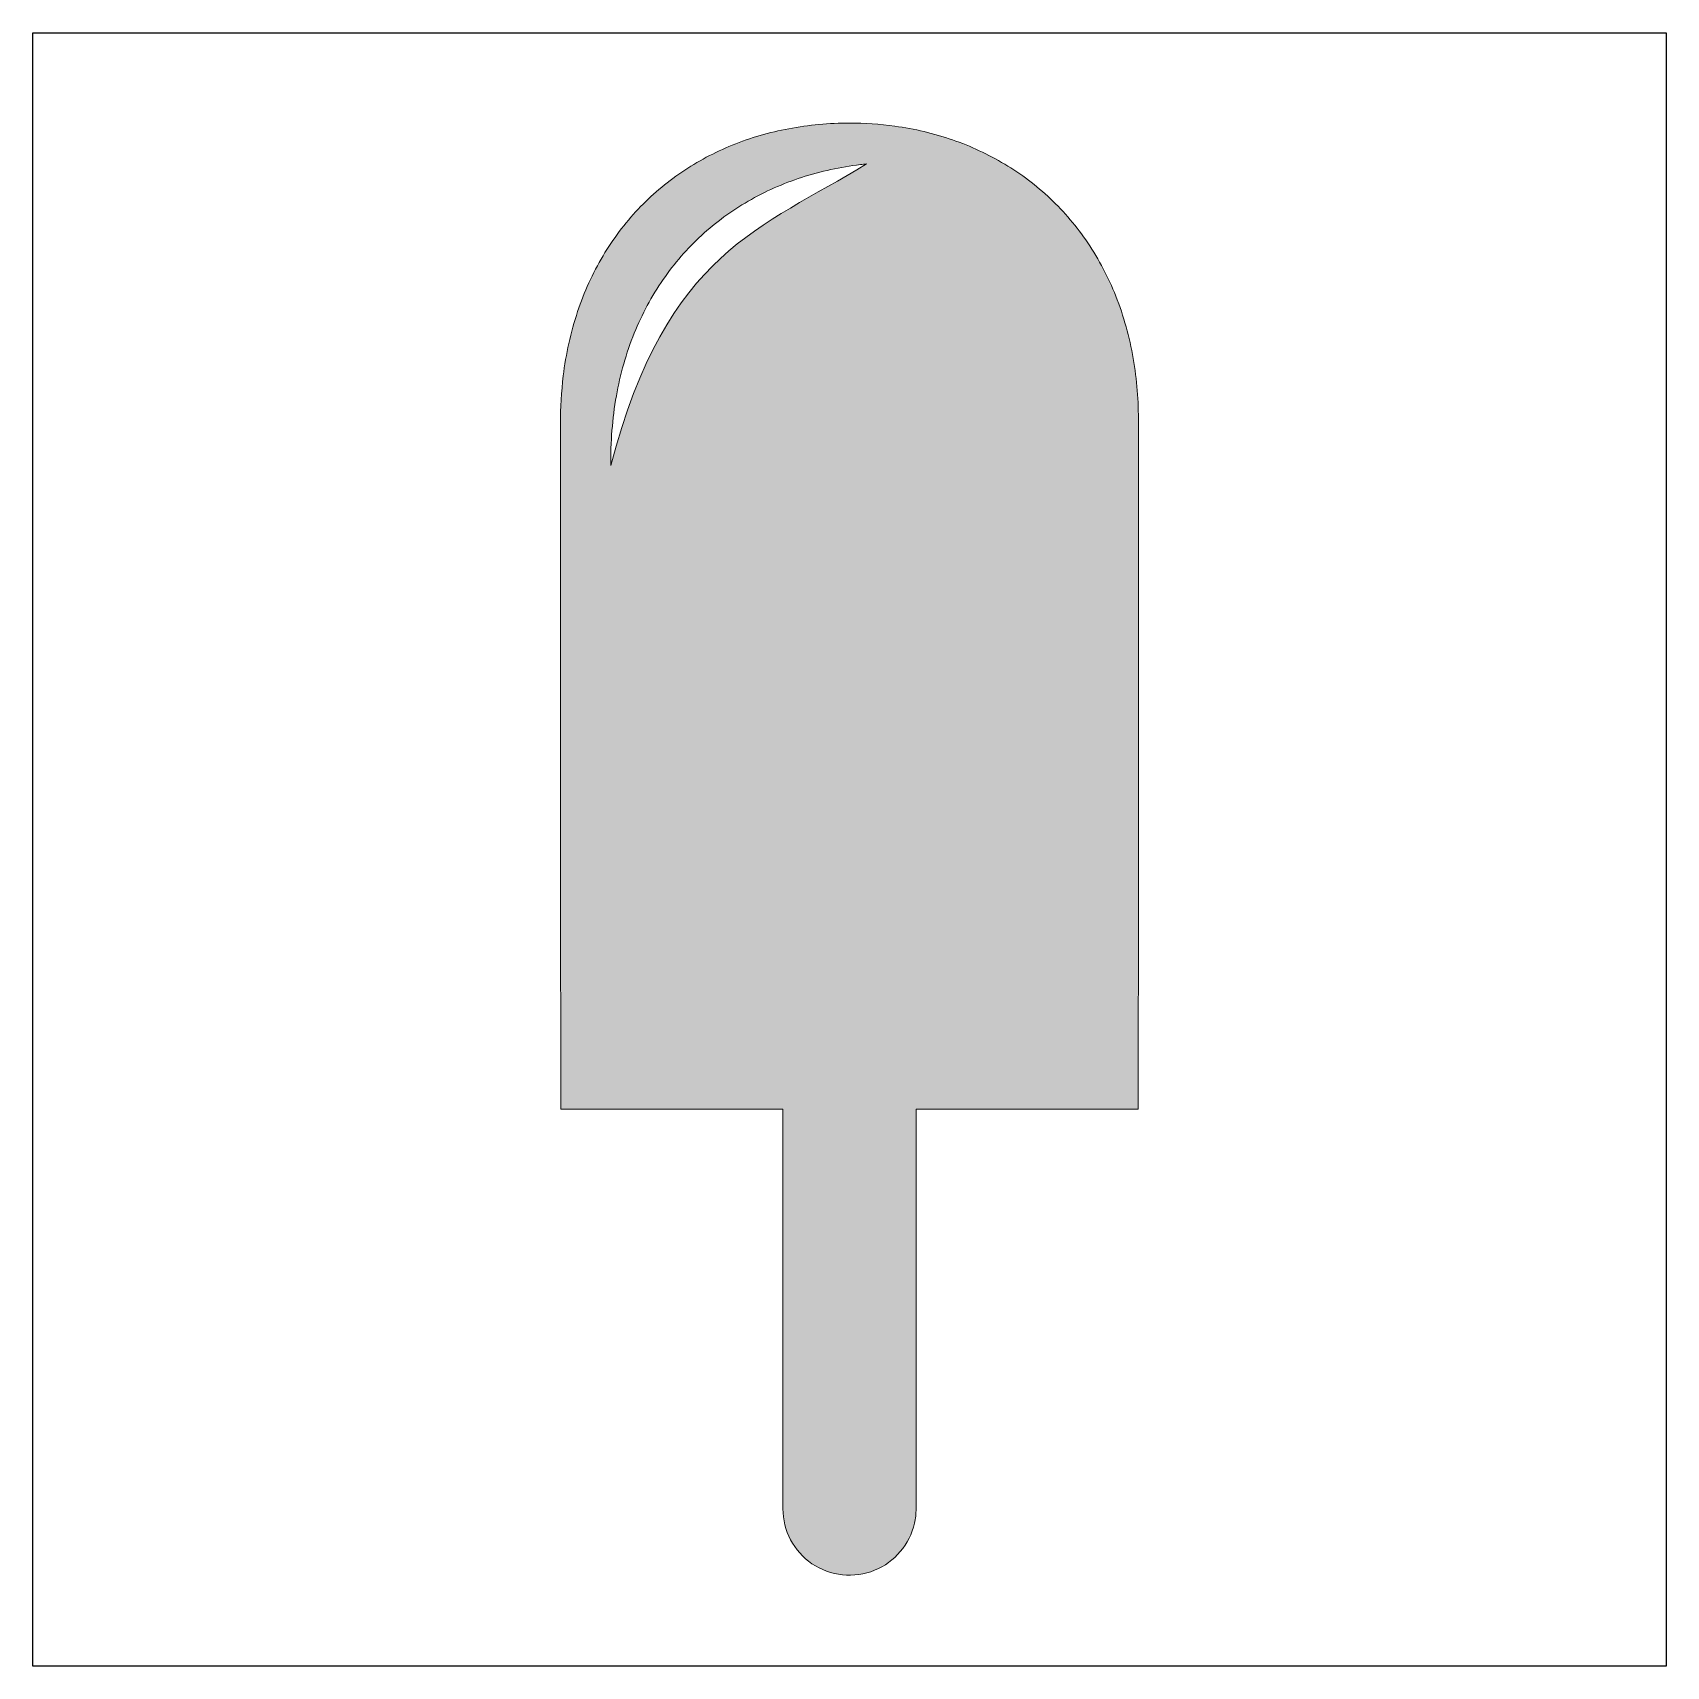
# Model space of a CAD drawing. Header units: inches. Extents: x 0 to 114, y 0 to 114.
import ezdxf

# ---------------------------------------------------------------- set-up
doc = ezdxf.new("R2010")
doc.units = ezdxf.units.IN
doc.header["$MEASUREMENT"] = 0
doc.layers.add('Image Background', color=7, linetype='Continuous')
doc.layers.add('Layer 1', color=7, linetype='Continuous')
picture_1 = doc.add_image_def('image1.png', size_in_pixel=(1350, 1350))

msp = doc.modelspace()

# ---------------------------------------------------------------- hatches: boundary and pattern name
at = {"layer": 'Layer 1', "true_color": 0x553f19}
h = msp.add_hatch(color=49, dxfattribs=at)
h.dxf.hatch_style = 2
edge = h.paths.add_edge_path()
edge.add_spline(control_points=[(52.9, 107.58), (51.55, 107.33), (50.22, 106.95), (48.95, 106.43), (47.71, 105.93), (46.52, 105.29), (45.41, 104.54), (44.31, 103.79), (43.28, 102.92), (42.36, 101.95), (41.43, 100.96), (40.6, 99.86), (39.91, 98.69), (39.17, 97.46), (38.58, 96.15), (38.13, 94.79), (37.64, 93.33), (37.31, 91.81), (37.12, 90.28), (36.99, 89.18), (36.93, 88.06), (36.93, 86.95), (36.93, 86.76), (36.93, 86.58), (36.93, 86.39), (36.93, 86.01), (36.93, 85.64), (36.93, 85.26), (36.93, 84.73), (36.93, 84.19), (36.93, 83.65), (36.93, 82.96), (36.93, 82.28), (36.93, 81.59), (36.93, 80.78), (36.93, 79.97), (36.93, 79.16), (36.93, 78.25), (36.93, 77.34), (36.93, 76.42), (36.93, 75.42), (36.93, 74.43), (36.93, 73.43), (36.93, 72.37), (36.93, 71.3), (36.93, 70.24), (36.94, 69.14), (36.94, 68.03), (36.94, 66.92), (36.94, 65.79), (36.94, 64.67), (36.94, 63.54), (36.94, 62.4), (36.94, 61.27), (36.94, 60.14), (36.94, 59.02), (36.94, 57.91), (36.94, 56.79), (36.94, 55.71), (36.94, 54.64), (36.94, 53.56), (36.94, 52.54), (36.94, 51.52), (36.94, 50.5), (36.94, 49.55), (36.94, 48.61), (36.94, 47.67), (36.94, 46.82), (36.95, 45.98), (36.95, 45.13), (36.95, 44.41), (36.95, 43.68), (36.95, 42.96), (36.95, 42.37), (36.95, 41.78), (36.95, 41.19), (36.95, 40.76), (36.95, 40.34), (36.95, 39.91), (36.95, 39.66), (36.95, 39.41), (36.95, 39.16), (36.95, 39.1), (36.95, 39.04), (36.95, 38.99), (36.95, 38.99), (52.49, 38.99), (52.49, 38.99), (52.49, 38.99), (52.49, 11.03), (52.49, 11.03), (52.49, 9.5), (53.26, 8.05), (54.52, 7.18), (55.8, 6.31), (57.48, 6.13), (58.91, 6.72), (60.31, 7.29), (61.36, 8.54), (61.69, 10.01), (61.77, 10.34), (61.81, 10.69), (61.81, 11.03), (61.81, 11.03), (61.81, 38.99), (61.81, 38.99), (61.81, 38.99), (77.35, 38.99), (77.35, 38.99), (77.35, 39.09), (77.35, 39.19), (77.35, 39.3), (77.35, 39.6), (77.35, 39.89), (77.35, 40.19), (77.35, 40.66), (77.35, 41.14), (77.35, 41.61), (77.35, 42.23), (77.35, 42.86), (77.35, 43.48), (77.35, 44.24), (77.35, 45), (77.35, 45.76), (77.36, 46.63), (77.36, 47.51), (77.36, 48.38), (77.36, 49.34), (77.36, 50.31), (77.36, 51.27), (77.36, 52.31), (77.36, 53.35), (77.36, 54.38), (77.36, 55.47), (77.36, 56.56), (77.36, 57.65), (77.36, 58.78), (77.36, 59.9), (77.36, 61.02), (77.36, 62.15), (77.36, 63.29), (77.36, 64.42), (77.36, 65.55), (77.36, 66.67), (77.36, 67.8), (77.36, 68.89), (77.37, 69.99), (77.37, 71.09), (77.37, 72.13), (77.37, 73.18), (77.37, 74.23), (77.37, 75.21), (77.37, 76.18), (77.37, 77.16), (77.37, 78.05), (77.37, 78.94), (77.37, 79.83), (77.37, 80.61), (77.37, 81.39), (77.37, 82.16), (77.37, 82.81), (77.37, 83.46), (77.37, 84.11), (77.37, 84.61), (77.37, 85.11), (77.37, 85.61), (77.37, 85.93), (77.37, 86.26), (77.37, 86.59), (77.37, 86.73), (77.37, 86.86), (77.37, 87), (77.37, 88.51), (77.26, 90.02), (77, 91.51), (76.74, 93), (76.34, 94.46), (75.78, 95.87), (75.26, 97.18), (74.61, 98.43), (73.82, 99.6), (73.06, 100.72), (72.18, 101.76), (71.2, 102.69), (70.23, 103.61), (69.16, 104.42), (68.01, 105.1), (66.86, 105.79), (65.63, 106.36), (64.36, 106.8), (63.05, 107.25), (61.69, 107.57), (60.32, 107.76), (59.27, 107.91), (58.21, 107.98), (57.15, 107.98), (55.72, 107.98), (54.3, 107.85), (52.9, 107.58)], knot_values=[0, 0, 0, 0, 1, 1, 1, 2, 2, 2, 3, 3, 3, 4, 4, 4, 5, 5, 5, 6, 6, 6, 7, 7, 7, 8, 8, 8, 9, 9, 9, 10, 10, 10, 11, 11, 11, 12, 12, 12, 13, 13, 13, 14, 14, 14, 15, 15, 15, 16, 16, 16, 17, 17, 17, 18, 18, 18, 19, 19, 19, 20, 20, 20, 21, 21, 21, 22, 22, 22, 23, 23, 23, 24, 24, 24, 25, 25, 25, 26, 26, 26, 27, 27, 27, 28, 28, 28, 29, 29, 29, 30, 30, 30, 31, 31, 31, 32, 32, 32, 33, 33, 33, 34, 34, 34, 35, 35, 35, 36, 36, 36, 37, 37, 37, 38, 38, 38, 39, 39, 39, 40, 40, 40, 41, 41, 41, 42, 42, 42, 43, 43, 43, 44, 44, 44, 45, 45, 45, 46, 46, 46, 47, 47, 47, 48, 48, 48, 49, 49, 49, 50, 50, 50, 51, 51, 51, 52, 52, 52, 53, 53, 53, 54, 54, 54, 55, 55, 55, 56, 56, 56, 57, 57, 57, 58, 58, 58, 59, 59, 59, 60, 60, 60, 61, 61, 61, 62, 62, 62, 63, 63, 63, 64, 64, 64, 65, 65, 65, 66, 66, 66, 66], degree=3, periodic=1)
edge = h.paths.add_edge_path()
edge.add_spline(control_points=[(40.84, 88.89), (41.11, 90.39), (41.52, 91.87), (42.09, 93.28), (42.63, 94.6), (43.3, 95.86), (44.12, 97.03), (44.89, 98.16), (45.8, 99.2), (46.8, 100.12), (47.8, 101.03), (48.89, 101.84), (50.06, 102.51), (51.25, 103.19), (52.5, 103.75), (53.8, 104.17), (55.14, 104.61), (56.52, 104.9), (57.91, 105.07), (58.06, 105.09), (58.2, 105.1), (58.34, 105.12), (51.02, 100.6), (44.39, 99.05), (40.44, 84.01), (40.44, 85.65), (40.55, 87.28), (40.84, 88.89)], knot_values=[0, 0, 0, 0, 1, 1, 1, 2, 2, 2, 3, 3, 3, 4, 4, 4, 5, 5, 5, 6, 6, 6, 7, 7, 7, 8, 8, 8, 9, 9, 9, 9], degree=3, periodic=1)

# ---------------------------------------------------------------- linework, layer by layer
at = {"layer": 'Layer 1', "lineweight": 0}
for points, knots in [([(52.9, 107.58), (51.55, 107.33), (50.22, 106.95), (48.95, 106.43), (47.71, 105.93), (46.52, 105.29), (45.41, 104.54), (44.31, 103.79), (43.28, 102.92), (42.36, 101.95), (41.43, 100.96), (40.6, 99.86), (39.91, 98.69), (39.17, 97.46), (38.58, 96.15), (38.13, 94.79), (37.64, 93.33), (37.31, 91.81), (37.12, 90.28), (36.99, 89.18), (36.93, 88.06), (36.93, 86.95), (36.93, 86.76), (36.93, 86.58), (36.93, 86.39), (36.93, 86.01), (36.93, 85.64), (36.93, 85.26), (36.93, 84.73), (36.93, 84.19), (36.93, 83.65), (36.93, 82.96), (36.93, 82.28), (36.93, 81.59), (36.93, 80.78), (36.93, 79.97), (36.93, 79.16), (36.93, 78.25), (36.93, 77.34), (36.93, 76.42), (36.93, 75.42), (36.93, 74.43), (36.93, 73.43), (36.93, 72.37), (36.93, 71.3), (36.93, 70.24), (36.94, 69.14), (36.94, 68.03), (36.94, 66.92), (36.94, 65.79), (36.94, 64.67), (36.94, 63.54), (36.94, 62.4), (36.94, 61.27), (36.94, 60.14), (36.94, 59.02), (36.94, 57.91), (36.94, 56.79), (36.94, 55.71), (36.94, 54.64), (36.94, 53.56), (36.94, 52.54), (36.94, 51.52), (36.94, 50.5), (36.94, 49.55), (36.94, 48.61), (36.94, 47.67), (36.94, 46.82), (36.95, 45.98), (36.95, 45.13), (36.95, 44.41), (36.95, 43.68), (36.95, 42.96), (36.95, 42.37), (36.95, 41.78), (36.95, 41.19), (36.95, 40.76), (36.95, 40.34), (36.95, 39.91), (36.95, 39.66), (36.95, 39.41), (36.95, 39.16), (36.95, 39.1), (36.95, 39.04), (36.95, 38.99), (36.95, 38.99), (52.49, 38.99), (52.49, 38.99), (52.49, 38.99), (52.49, 11.03), (52.49, 11.03), (52.49, 9.5), (53.26, 8.05), (54.52, 7.18), (55.8, 6.31), (57.48, 6.13), (58.91, 6.72), (60.31, 7.29), (61.36, 8.54), (61.69, 10.01), (61.77, 10.34), (61.81, 10.69), (61.81, 11.03), (61.81, 11.03), (61.81, 38.99), (61.81, 38.99), (61.81, 38.99), (77.35, 38.99), (77.35, 38.99), (77.35, 39.09), (77.35, 39.19), (77.35, 39.3), (77.35, 39.6), (77.35, 39.89), (77.35, 40.19), (77.35, 40.66), (77.35, 41.14), (77.35, 41.61), (77.35, 42.23), (77.35, 42.86), (77.35, 43.48), (77.35, 44.24), (77.35, 45), (77.35, 45.76), (77.36, 46.63), (77.36, 47.51), (77.36, 48.38), (77.36, 49.34), (77.36, 50.31), (77.36, 51.27), (77.36, 52.31), (77.36, 53.35), (77.36, 54.38), (77.36, 55.47), (77.36, 56.56), (77.36, 57.65), (77.36, 58.78), (77.36, 59.9), (77.36, 61.02), (77.36, 62.15), (77.36, 63.29), (77.36, 64.42), (77.36, 65.55), (77.36, 66.67), (77.36, 67.8), (77.36, 68.89), (77.37, 69.99), (77.37, 71.09), (77.37, 72.13), (77.37, 73.18), (77.37, 74.23), (77.37, 75.21), (77.37, 76.18), (77.37, 77.16), (77.37, 78.05), (77.37, 78.94), (77.37, 79.83), (77.37, 80.61), (77.37, 81.39), (77.37, 82.16), (77.37, 82.81), (77.37, 83.46), (77.37, 84.11), (77.37, 84.61), (77.37, 85.11), (77.37, 85.61), (77.37, 85.93), (77.37, 86.26), (77.37, 86.59), (77.37, 86.73), (77.37, 86.86), (77.37, 87), (77.37, 88.51), (77.26, 90.02), (77, 91.51), (76.74, 93), (76.34, 94.46), (75.78, 95.87), (75.26, 97.18), (74.61, 98.43), (73.82, 99.6), (73.06, 100.72), (72.18, 101.76), (71.2, 102.69), (70.23, 103.61), (69.16, 104.42), (68.01, 105.1), (66.86, 105.79), (65.63, 106.36), (64.36, 106.8), (63.05, 107.25), (61.69, 107.57), (60.32, 107.76), (59.27, 107.91), (58.21, 107.98), (57.15, 107.98), (55.72, 107.98), (54.3, 107.85), (52.9, 107.58)], [0, 0, 0, 0, 1, 1, 1, 2, 2, 2, 3, 3, 3, 4, 4, 4, 5, 5, 5, 6, 6, 6, 7, 7, 7, 8, 8, 8, 9, 9, 9, 10, 10, 10, 11, 11, 11, 12, 12, 12, 13, 13, 13, 14, 14, 14, 15, 15, 15, 16, 16, 16, 17, 17, 17, 18, 18, 18, 19, 19, 19, 20, 20, 20, 21, 21, 21, 22, 22, 22, 23, 23, 23, 24, 24, 24, 25, 25, 25, 26, 26, 26, 27, 27, 27, 28, 28, 28, 29, 29, 29, 30, 30, 30, 31, 31, 31, 32, 32, 32, 33, 33, 33, 34, 34, 34, 35, 35, 35, 36, 36, 36, 37, 37, 37, 38, 38, 38, 39, 39, 39, 40, 40, 40, 41, 41, 41, 42, 42, 42, 43, 43, 43, 44, 44, 44, 45, 45, 45, 46, 46, 46, 47, 47, 47, 48, 48, 48, 49, 49, 49, 50, 50, 50, 51, 51, 51, 52, 52, 52, 53, 53, 53, 54, 54, 54, 55, 55, 55, 56, 56, 56, 57, 57, 57, 58, 58, 58, 59, 59, 59, 60, 60, 60, 61, 61, 61, 62, 62, 62, 63, 63, 63, 64, 64, 64, 65, 65, 65, 66, 66, 66, 66]), ([(40.84, 88.89), (41.11, 90.39), (41.52, 91.87), (42.09, 93.28), (42.63, 94.6), (43.3, 95.86), (44.12, 97.03), (44.89, 98.16), (45.8, 99.2), (46.8, 100.12), (47.8, 101.03), (48.89, 101.84), (50.06, 102.51), (51.25, 103.19), (52.5, 103.75), (53.8, 104.17), (55.14, 104.61), (56.52, 104.9), (57.91, 105.07), (58.06, 105.09), (58.2, 105.1), (58.34, 105.12), (51.02, 100.6), (44.39, 99.05), (40.44, 84.01), (40.44, 85.65), (40.55, 87.28), (40.84, 88.89)], [0, 0, 0, 0, 1, 1, 1, 2, 2, 2, 3, 3, 3, 4, 4, 4, 5, 5, 5, 6, 6, 6, 7, 7, 7, 8, 8, 8, 9, 9, 9, 9])]:
    msp.add_open_spline(points, degree=3, knots=knots, dxfattribs=at)

# ---------------------------------------------------------------- pictures from other files: only their frames are drawn
at = {"layer": 'Image Background'}
image = msp.add_image(picture_1, insert=(0, 0), size_in_units=(114.3, 114.3), dxfattribs=at)

doc.saveas('drawing.dxf')
